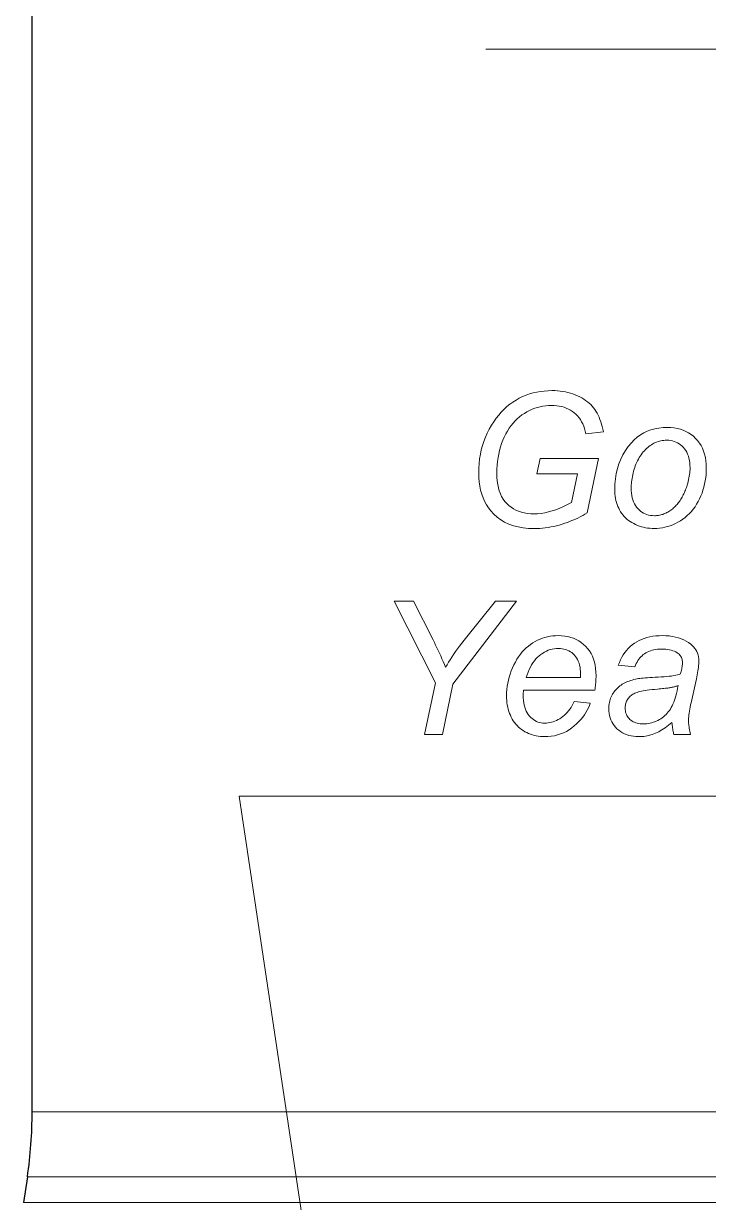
# Model space of a CAD drawing. Extents: x 0 to 297, y 0 to 420.
# Drawn here: x 197.51 to 212.9, y 140.63 to 167.14 of the extents above; entities that cross this region are included whole.
import ezdxf

# ---------------------------------------------------------------- set-up
doc = ezdxf.new("R2010")
doc.units = 0

msp = doc.modelspace()

# ---------------------------------------------------------------- linework, layer by layer
at = {"color": 7, "lineweight": 30}
msp.add_line((197.701, 142.665), (197.701, 184.795), dxfattribs=at)
at = {"color": 7, "lineweight": 13, "ltscale": 0.388153}
msp.add_line((213.227, 142.665), (197.701, 142.665), dxfattribs=at)
at = {"color": 7, "lineweight": 30, "ltscale": 0.014577}
msp.add_line((197.594, 141.204), (197.508, 140.627), dxfattribs=at)
at = {"color": 7, "lineweight": 13, "ltscale": 0.389551}
msp.add_line((213.176, 141.204), (197.594, 141.204), dxfattribs=at)
at = {"color": 7, "lineweight": 13, "ltscale": 0.39066}
msp.add_line((213.135, 140.627), (197.508, 140.627), dxfattribs=at)
at = {"color": 7, "lineweight": 13}
for points in [[(251.511, 129.349), (241.751, 166.567), (207.899, 166.567)], [(205.47, 128.931), (202.351, 149.764), (245.421, 149.764)]]:
    msp.add_lwpolyline(points, dxfattribs=at)
for points in [[(209.046, 157.018), (209.118, 157.357), (210.432, 157.357), (210.176, 156.136), (210.126, 156.105), (210.074, 156.076), (210.021, 156.047), (209.967, 156.02), (209.911, 155.994), (209.854, 155.97), (209.795, 155.946), (209.735, 155.923), (209.674, 155.902), (209.611, 155.882), (209.548, 155.863), (209.485, 155.846), (209.422, 155.832), (209.359, 155.819), (209.296, 155.808), (209.234, 155.799), (209.172, 155.792), (209.11, 155.788), (209.048, 155.785), (208.987, 155.784), (208.859, 155.788), (208.738, 155.799), (208.624, 155.819), (208.516, 155.847), (208.415, 155.882), (208.32, 155.926), (208.233, 155.977), (208.151, 156.036), (208.077, 156.104), (208.009, 156.179), (207.957, 156.247), (207.911, 156.32), (207.87, 156.396), (207.835, 156.476), (207.805, 156.56), (207.78, 156.647), (207.761, 156.739), (207.747, 156.834), (207.739, 156.933), (207.737, 157.036), (207.739, 157.143), (207.746, 157.248), (207.758, 157.351), (207.775, 157.453), (207.796, 157.552), (207.822, 157.649), (207.853, 157.745), (207.889, 157.838), (207.93, 157.93), (207.975, 158.019), (208.024, 158.106), (208.075, 158.187), (208.129, 158.264), (208.186, 158.337), (208.245, 158.405), (208.306, 158.468), (208.37, 158.526), (208.436, 158.58), (208.505, 158.629), (208.577, 158.674), (208.65, 158.714), (208.725, 158.75), (208.802, 158.782), (208.88, 158.81), (208.96, 158.833), (209.042, 158.852), (209.125, 158.867), (209.21, 158.877), (209.296, 158.884), (209.384, 158.886), (209.447, 158.885), (209.509, 158.881), (209.57, 158.876), (209.629, 158.867), (209.687, 158.857), (209.743, 158.844), (209.799, 158.829), (209.853, 158.812), (209.906, 158.792), (209.957, 158.77), (210.007, 158.746), (210.054, 158.721), (210.098, 158.694), (210.141, 158.665), (210.181, 158.635), (210.219, 158.604), (210.254, 158.57), (210.287, 158.536), (210.318, 158.499), (210.346, 158.461), (210.372, 158.421), (210.397, 158.379), (210.42, 158.335), (210.442, 158.288), (210.462, 158.238), (210.481, 158.187), (210.498, 158.133), (210.513, 158.077), (210.528, 158.018), (210.54, 157.957), (210.147, 157.914), (210.133, 157.974), (210.116, 158.032), (210.097, 158.086), (210.075, 158.138), (210.05, 158.187), (210.022, 158.233), (209.992, 158.276), (209.959, 158.316), (209.923, 158.353), (209.884, 158.388), (209.843, 158.419), (209.8, 158.447), (209.754, 158.472), (209.706, 158.493), (209.656, 158.511), (209.604, 158.526), (209.549, 158.538), (209.492, 158.546), (209.433, 158.551), (209.372, 158.552), (209.307, 158.551), (209.243, 158.545), (209.18, 158.536), (209.118, 158.524), (209.057, 158.508), (208.997, 158.489), (208.937, 158.466), (208.879, 158.439), (208.821, 158.409), (208.764, 158.375), (208.709, 158.338), (208.655, 158.297), (208.605, 158.253), (208.556, 158.205), (208.51, 158.153), (208.466, 158.098), (208.424, 158.039), (208.385, 157.977), (208.348, 157.911), (208.313, 157.841), (208.281, 157.769), (208.252, 157.695), (208.227, 157.618), (208.205, 157.54), (208.186, 157.46), (208.171, 157.378), (208.159, 157.294), (208.151, 157.208), (208.146, 157.12), (208.144, 157.03), (208.146, 156.942), (208.153, 156.858), (208.164, 156.778), (208.18, 156.703), (208.2, 156.633), (208.224, 156.567), (208.253, 156.505), (208.287, 156.448), (208.325, 156.395), (208.367, 156.346), (208.413, 156.302), (208.463, 156.263), (208.516, 156.228), (208.573, 156.198), (208.632, 156.173), (208.696, 156.152), (208.762, 156.136), (208.832, 156.124), (208.906, 156.117), (208.983, 156.115), (209.062, 156.118), (209.142, 156.125), (209.223, 156.138), (209.305, 156.156), (209.389, 156.18), (209.473, 156.208), (209.559, 156.241), (209.646, 156.28), (209.734, 156.324), (209.824, 156.373), (209.959, 157.018)], [(210.794, 156.659), (210.798, 156.785), (210.809, 156.905), (210.828, 157.022), (210.854, 157.134), (210.888, 157.241), (210.929, 157.344), (210.977, 157.443), (211.034, 157.538), (211.097, 157.628), (211.168, 157.713), (211.232, 157.779), (211.3, 157.837), (211.371, 157.889), (211.446, 157.933), (211.525, 157.971), (211.608, 158.002), (211.695, 158.026), (211.786, 158.043), (211.88, 158.054), (211.979, 158.057), (212.056, 158.055), (212.13, 158.047), (212.201, 158.035), (212.269, 158.018), (212.334, 157.996), (212.395, 157.969), (212.454, 157.937), (212.51, 157.9), (212.562, 157.858), (212.612, 157.812), (212.658, 157.761), (212.699, 157.706), (212.735, 157.649), (212.766, 157.588), (212.792, 157.523), (212.814, 157.455), (212.831, 157.384), (212.843, 157.309), (212.85, 157.23), (212.853, 157.149), (212.851, 157.074), (212.847, 157.001), (212.839, 156.929), (212.828, 156.857), (212.815, 156.787), (212.798, 156.718), (212.778, 156.65), (212.756, 156.583), (212.73, 156.517), (212.701, 156.452), (212.67, 156.389), (212.635, 156.329), (212.599, 156.272), (212.56, 156.218), (212.518, 156.167), (212.473, 156.119), (212.426, 156.074), (212.377, 156.032), (212.325, 155.993), (212.27, 155.958), (212.214, 155.925), (212.157, 155.896), (212.1, 155.87), (212.042, 155.848), (211.984, 155.829), (211.924, 155.813), (211.865, 155.801), (211.804, 155.793), (211.744, 155.787), (211.682, 155.786), (211.632, 155.787), (211.582, 155.79), (211.534, 155.795), (211.486, 155.803), (211.44, 155.813), (211.394, 155.825), (211.349, 155.839), (211.305, 155.855), (211.263, 155.874), (211.221, 155.894), (211.18, 155.917), (211.141, 155.941), (211.105, 155.967), (211.07, 155.995), (211.037, 156.025), (211.007, 156.057), (210.978, 156.09), (210.951, 156.125), (210.926, 156.162), (210.903, 156.201), (210.883, 156.241), (210.864, 156.283), (210.848, 156.326), (210.833, 156.37), (210.821, 156.415), (210.811, 156.461), (210.804, 156.509), (210.798, 156.558), (210.795, 156.608)], [(211.164, 156.696), (211.166, 156.636), (211.17, 156.579), (211.178, 156.525), (211.188, 156.474), (211.201, 156.426), (211.217, 156.381), (211.236, 156.339), (211.259, 156.3), (211.284, 156.264), (211.312, 156.231), (211.342, 156.201), (211.374, 156.174), (211.407, 156.15), (211.442, 156.129), (211.479, 156.112), (211.517, 156.098), (211.557, 156.086), (211.598, 156.078), (211.641, 156.074), (211.686, 156.072), (211.71, 156.073), (211.734, 156.074), (211.757, 156.076), (211.781, 156.08), (211.804, 156.084), (211.828, 156.089), (211.851, 156.096), (211.875, 156.103), (211.898, 156.111), (211.921, 156.12), (211.945, 156.13), (211.967, 156.141), (211.99, 156.154), (212.012, 156.167), (212.034, 156.181), (212.056, 156.196), (212.077, 156.212), (212.098, 156.229), (212.118, 156.247), (212.138, 156.267), (212.158, 156.286), (212.177, 156.307), (212.196, 156.328), (212.214, 156.35), (212.231, 156.372), (212.248, 156.394), (212.264, 156.418), (212.28, 156.441), (212.295, 156.466), (212.309, 156.491), (212.323, 156.516), (212.336, 156.542), (212.349, 156.568), (212.361, 156.594), (212.373, 156.621), (212.384, 156.649), (212.395, 156.676), (212.405, 156.704), (212.414, 156.733), (212.423, 156.762), (212.435, 156.802), (212.446, 156.842), (212.455, 156.882), (212.463, 156.921), (212.47, 156.96), (212.476, 156.999), (212.481, 157.037), (212.484, 157.075), (212.486, 157.113), (212.486, 157.151), (212.485, 157.208), (212.48, 157.263), (212.473, 157.316), (212.463, 157.365), (212.449, 157.412), (212.433, 157.457), (212.414, 157.498), (212.391, 157.538), (212.366, 157.574), (212.338, 157.608), (212.307, 157.639), (212.275, 157.667), (212.242, 157.691), (212.207, 157.712), (212.17, 157.73), (212.132, 157.745), (212.093, 157.756), (212.051, 157.764), (212.009, 157.769), (211.964, 157.771), (211.93, 157.77), (211.896, 157.767), (211.863, 157.763), (211.83, 157.757), (211.798, 157.75), (211.767, 157.741), (211.736, 157.73), (211.706, 157.718), (211.676, 157.704), (211.647, 157.688), (211.619, 157.67), (211.591, 157.652), (211.564, 157.631), (211.537, 157.609), (211.511, 157.586), (211.485, 157.561), (211.46, 157.534), (211.436, 157.506), (211.412, 157.476), (211.388, 157.445), (211.366, 157.413), (211.345, 157.379), (211.325, 157.345), (211.306, 157.309), (211.288, 157.273), (211.272, 157.235), (211.257, 157.196), (211.243, 157.156), (211.23, 157.116), (211.219, 157.074), (211.208, 157.032), (211.199, 156.991), (211.191, 156.951), (211.184, 156.912), (211.178, 156.874), (211.173, 156.836), (211.169, 156.8), (211.166, 156.764), (211.165, 156.73)], [(206.521, 151.153), (206.763, 152.313), (205.84, 154.153), (206.269, 154.153), (206.711, 153.277), (206.74, 153.219), (206.769, 153.161), (206.798, 153.101), (206.826, 153.041), (206.855, 152.98), (206.883, 152.918), (206.911, 152.856), (206.939, 152.792), (206.966, 152.728), (206.994, 152.663), (207.025, 152.719), (207.059, 152.776), (207.095, 152.834), (207.133, 152.894), (207.173, 152.954), (207.215, 153.015), (207.26, 153.078), (207.307, 153.141), (207.356, 153.205), (207.407, 153.271), (208.111, 154.153), (208.59, 154.153), (207.157, 152.282), (206.922, 151.153)], [(209.881, 151.891), (210.241, 151.855), (210.224, 151.801), (210.202, 151.748), (210.177, 151.696), (210.147, 151.644), (210.113, 151.593), (210.076, 151.542), (210.034, 151.492), (209.988, 151.443), (209.938, 151.394), (209.884, 151.345), (209.827, 151.299), (209.768, 151.258), (209.707, 151.222), (209.644, 151.19), (209.578, 151.164), (209.51, 151.142), (209.441, 151.125), (209.369, 151.113), (209.294, 151.106), (209.218, 151.104), (209.17, 151.105), (209.123, 151.108), (209.077, 151.114), (209.031, 151.121), (208.987, 151.131), (208.943, 151.144), (208.9, 151.158), (208.857, 151.175), (208.816, 151.194), (208.775, 151.215), (208.736, 151.238), (208.698, 151.264), (208.663, 151.291), (208.629, 151.32), (208.598, 151.352), (208.568, 151.385), (208.54, 151.421), (208.514, 151.458), (208.49, 151.498), (208.468, 151.539), (208.448, 151.583), (208.43, 151.627), (208.414, 151.672), (208.401, 151.719), (208.389, 151.767), (208.38, 151.816), (208.372, 151.866), (208.367, 151.918), (208.364, 151.971), (208.363, 152.024), (208.364, 152.095), (208.369, 152.166), (208.378, 152.236), (208.389, 152.306), (208.404, 152.375), (208.422, 152.444), (208.444, 152.512), (208.468, 152.58), (208.496, 152.648), (208.528, 152.715), (208.561, 152.78), (208.597, 152.842), (208.635, 152.9), (208.675, 152.955), (208.717, 153.007), (208.76, 153.055), (208.806, 153.099), (208.853, 153.14), (208.903, 153.178), (208.954, 153.212), (209.007, 153.243), (209.061, 153.271), (209.115, 153.295), (209.171, 153.316), (209.227, 153.334), (209.284, 153.349), (209.342, 153.36), (209.401, 153.368), (209.461, 153.373), (209.521, 153.375), (209.597, 153.373), (209.67, 153.365), (209.74, 153.353), (209.807, 153.336), (209.871, 153.315), (209.931, 153.288), (209.989, 153.257), (210.043, 153.22), (210.094, 153.179), (210.142, 153.134), (210.186, 153.083), (210.226, 153.03), (210.261, 152.973), (210.291, 152.912), (210.316, 152.848), (210.337, 152.78), (210.354, 152.709), (210.365, 152.635), (210.372, 152.556), (210.374, 152.475), (210.374, 152.443), (210.373, 152.41), (210.372, 152.378), (210.37, 152.346), (210.367, 152.313), (210.364, 152.28), (210.36, 152.247), (210.356, 152.214), (210.351, 152.181), (210.346, 152.147), (208.745, 152.147), (208.744, 152.135), (208.743, 152.122), (208.741, 152.11), (208.74, 152.098), (208.739, 152.087), (208.739, 152.075), (208.738, 152.064), (208.738, 152.054), (208.737, 152.043), (208.737, 152.033), (208.739, 151.973), (208.743, 151.916), (208.75, 151.863), (208.76, 151.812), (208.772, 151.764), (208.788, 151.719), (208.806, 151.676), (208.827, 151.637), (208.851, 151.601), (208.877, 151.567), (208.906, 151.536), (208.936, 151.509), (208.967, 151.485), (209, 151.464), (209.033, 151.447), (209.068, 151.432), (209.104, 151.421), (209.142, 151.413), (209.18, 151.408), (209.22, 151.406), (209.258, 151.408), (209.296, 151.411), (209.334, 151.418), (209.372, 151.426), (209.409, 151.438), (209.446, 151.451), (209.484, 151.468), (209.521, 151.486), (209.558, 151.507), (209.595, 151.531), (209.631, 151.557), (209.665, 151.586), (209.698, 151.616), (209.729, 151.649), (209.758, 151.684), (209.786, 151.721), (209.812, 151.76), (209.837, 151.802), (209.86, 151.845)], [(212.081, 151.423), (212.043, 151.39), (212.005, 151.36), (211.967, 151.331), (211.929, 151.304), (211.892, 151.279), (211.855, 151.256), (211.819, 151.234), (211.782, 151.215), (211.746, 151.197), (211.711, 151.18), (211.675, 151.166), (211.638, 151.153), (211.602, 151.141), (211.564, 151.131), (211.527, 151.123), (211.488, 151.116), (211.449, 151.11), (211.41, 151.107), (211.37, 151.104), (211.33, 151.104), (211.271, 151.105), (211.214, 151.111), (211.16, 151.119), (211.108, 151.132), (211.058, 151.148), (211.011, 151.167), (210.966, 151.19), (210.923, 151.217), (210.883, 151.247), (210.845, 151.281), (210.81, 151.317), (210.779, 151.355), (210.751, 151.396), (210.727, 151.438), (210.707, 151.482), (210.69, 151.529), (210.677, 151.577), (210.668, 151.627), (210.663, 151.68), (210.661, 151.734), (210.662, 151.77), (210.664, 151.805), (210.668, 151.839), (210.674, 151.873), (210.682, 151.905), (210.691, 151.937), (210.702, 151.968), (210.714, 151.998), (210.728, 152.028), (210.744, 152.056), (210.761, 152.084), (210.779, 152.11), (210.798, 152.135), (210.819, 152.159), (210.84, 152.182), (210.863, 152.204), (210.886, 152.225), (210.911, 152.245), (210.937, 152.264), (210.964, 152.281), (210.992, 152.298), (211.021, 152.313), (211.052, 152.328), (211.083, 152.341), (211.116, 152.354), (211.15, 152.366), (211.186, 152.377), (211.222, 152.386), (211.26, 152.395), (211.299, 152.403), (211.327, 152.408), (211.358, 152.412), (211.394, 152.417), (211.435, 152.421), (211.48, 152.425), (211.53, 152.429), (211.584, 152.432), (211.643, 152.436), (211.706, 152.439), (211.773, 152.442), (211.841, 152.445), (211.905, 152.449), (211.965, 152.454), (212.021, 152.461), (212.073, 152.467), (212.121, 152.475), (212.165, 152.484), (212.205, 152.494), (212.241, 152.504), (212.273, 152.516), (212.282, 152.545), (212.289, 152.574), (212.295, 152.602), (212.301, 152.628), (212.306, 152.654), (212.31, 152.679), (212.313, 152.702), (212.315, 152.725), (212.316, 152.747), (212.316, 152.767), (212.315, 152.792), (212.313, 152.817), (212.308, 152.84), (212.301, 152.862), (212.293, 152.882), (212.283, 152.902), (212.27, 152.921), (212.256, 152.938), (212.24, 152.955), (212.222, 152.97), (212.195, 152.989), (212.166, 153.007), (212.134, 153.022), (212.1, 153.035), (212.064, 153.047), (212.025, 153.056), (211.984, 153.063), (211.94, 153.068), (211.894, 153.071), (211.846, 153.072), (211.8, 153.071), (211.756, 153.068), (211.713, 153.063), (211.673, 153.056), (211.634, 153.046), (211.596, 153.035), (211.561, 153.021), (211.527, 153.006), (211.495, 152.988), (211.464, 152.969), (211.435, 152.947), (211.408, 152.924), (211.382, 152.899), (211.358, 152.872), (211.336, 152.844), (211.315, 152.813), (211.296, 152.782), (211.278, 152.748), (211.263, 152.712), (211.248, 152.675), (210.874, 152.708), (210.898, 152.771), (210.925, 152.831), (210.955, 152.888), (210.987, 152.942), (211.022, 152.993), (211.059, 153.041), (211.1, 153.086), (211.143, 153.128), (211.189, 153.167), (211.237, 153.203), (211.288, 153.236), (211.342, 153.265), (211.398, 153.291), (211.457, 153.313), (211.518, 153.332), (211.582, 153.348), (211.649, 153.36), (211.718, 153.368), (211.79, 153.373), (211.864, 153.375), (211.943, 153.373), (212.019, 153.367), (212.091, 153.358), (212.16, 153.344), (212.225, 153.327), (212.288, 153.306), (212.346, 153.281), (212.402, 153.252), (212.454, 153.219), (212.503, 153.183), (212.537, 153.153), (212.567, 153.122), (212.594, 153.089), (212.618, 153.054), (212.638, 153.018), (212.654, 152.98), (212.667, 152.94), (212.676, 152.898), (212.681, 152.855), (212.683, 152.81), (212.682, 152.775), (212.681, 152.738), (212.678, 152.701), (212.675, 152.662), (212.67, 152.622), (212.664, 152.582), (212.658, 152.54), (212.65, 152.497), (212.641, 152.452), (212.632, 152.407), (212.511, 151.867), (212.5, 151.816), (212.49, 151.768), (212.482, 151.721), (212.474, 151.676), (212.468, 151.633), (212.463, 151.592), (212.459, 151.553), (212.456, 151.516), (212.454, 151.481), (212.454, 151.447), (212.454, 151.426), (212.455, 151.403), (212.458, 151.378), (212.461, 151.351), (212.465, 151.322), (212.47, 151.292), (212.476, 151.26), (212.482, 151.226), (212.49, 151.19), (212.499, 151.153), (212.124, 151.153), (212.118, 151.174), (212.113, 151.197), (212.107, 151.222), (212.102, 151.247), (212.098, 151.273), (212.094, 151.301), (212.09, 151.33), (212.087, 151.36), (212.084, 151.391)], [(208.805, 152.43), (210.024, 152.43), (210.025, 152.441), (210.025, 152.451), (210.026, 152.461), (210.026, 152.47), (210.026, 152.479), (210.026, 152.487), (210.026, 152.494), (210.026, 152.5), (210.026, 152.506), (210.027, 152.511), (210.025, 152.566), (210.021, 152.618), (210.014, 152.667), (210.004, 152.713), (209.992, 152.757), (209.976, 152.799), (209.958, 152.837), (209.937, 152.874), (209.914, 152.907), (209.887, 152.938), (209.859, 152.966), (209.829, 152.992), (209.797, 153.014), (209.763, 153.033), (209.728, 153.049), (209.692, 153.063), (209.653, 153.073), (209.614, 153.081), (209.572, 153.085), (209.529, 153.086), (209.482, 153.085), (209.436, 153.08), (209.391, 153.072), (209.346, 153.06), (209.302, 153.046), (209.259, 153.028), (209.217, 153.006), (209.176, 152.982), (209.136, 152.954), (209.096, 152.923), (209.058, 152.888), (209.022, 152.851), (208.988, 152.81), (208.956, 152.765), (208.926, 152.718), (208.898, 152.667), (208.871, 152.612), (208.847, 152.555), (208.825, 152.494)], [(212.218, 152.254), (212.203, 152.248), (212.187, 152.242), (212.171, 152.236), (212.154, 152.231), (212.138, 152.226), (212.121, 152.222), (212.104, 152.218), (212.087, 152.214), (212.069, 152.21), (212.051, 152.207), (212.032, 152.203), (212.011, 152.2), (211.987, 152.197), (211.961, 152.193), (211.932, 152.19), (211.901, 152.186), (211.868, 152.183), (211.832, 152.179), (211.794, 152.175), (211.754, 152.172), (211.691, 152.166), (211.632, 152.16), (211.577, 152.153), (211.525, 152.146), (211.478, 152.139), (211.434, 152.132), (211.394, 152.124), (211.358, 152.116), (211.326, 152.108), (211.297, 152.099), (211.271, 152.09), (211.247, 152.079), (211.223, 152.068), (211.201, 152.056), (211.181, 152.042), (211.161, 152.027), (211.143, 152.012), (211.126, 151.995), (211.111, 151.978), (211.097, 151.959), (211.084, 151.939), (211.072, 151.92), (211.062, 151.899), (211.054, 151.879), (211.046, 151.858), (211.04, 151.836), (211.035, 151.814), (211.032, 151.792), (211.03, 151.769), (211.029, 151.746), (211.03, 151.716), (211.034, 151.686), (211.039, 151.658), (211.046, 151.631), (211.056, 151.604), (211.068, 151.579), (211.082, 151.555), (211.098, 151.533), (211.116, 151.511), (211.137, 151.49), (211.159, 151.471), (211.183, 151.454), (211.209, 151.439), (211.237, 151.426), (211.267, 151.415), (211.298, 151.406), (211.332, 151.399), (211.367, 151.394), (211.404, 151.391), (211.443, 151.39), (211.479, 151.391), (211.516, 151.394), (211.552, 151.399), (211.588, 151.406), (211.623, 151.414), (211.658, 151.425), (211.693, 151.438), (211.728, 151.452), (211.763, 151.469), (211.797, 151.487), (211.83, 151.507), (211.862, 151.529), (211.892, 151.552), (211.921, 151.577), (211.949, 151.604), (211.975, 151.631), (211.999, 151.661), (212.023, 151.692), (212.044, 151.724), (212.065, 151.758), (212.084, 151.795), (212.102, 151.834), (212.12, 151.876), (212.136, 151.921), (212.152, 151.969), (212.167, 152.02), (212.181, 152.074), (212.194, 152.131), (212.207, 152.191)]]:
    msp.add_lwpolyline(points, close=True, dxfattribs=at)
at = {"color": 7, "lineweight": 30}
msp.add_arc((187.701, 142.665), 10, 351.5956, 360, dxfattribs=at)

doc.saveas('drawing.dxf')
